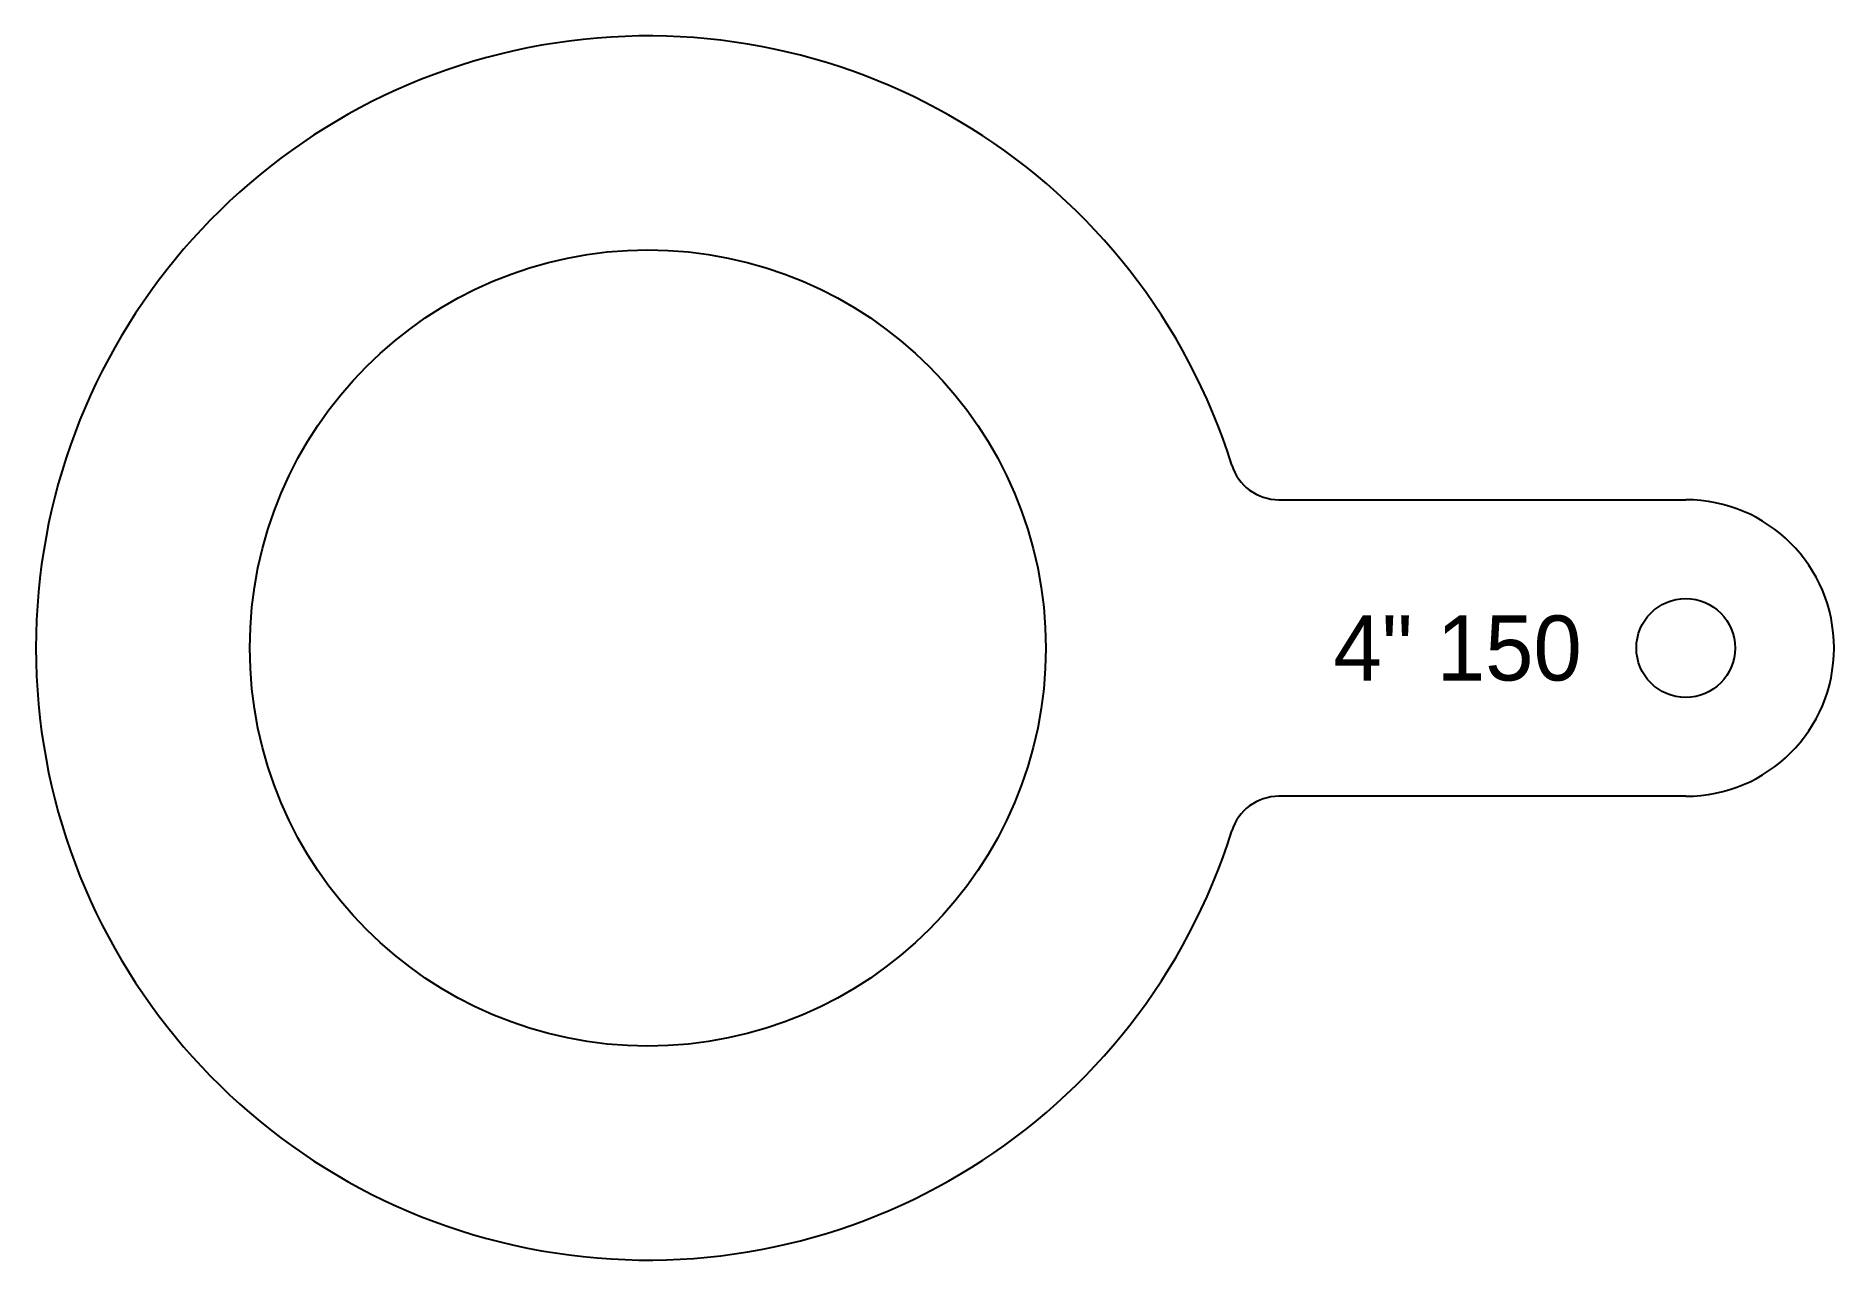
# Model space of a CAD drawing. Header units: inches. Extents: x -3.1 to 6, y -3.1 to 3.1.
import ezdxf
from ezdxf.enums import TextEntityAlignment as Align

# ---------------------------------------------------------------- set-up
doc = ezdxf.new("R2010")
doc.units = ezdxf.units.IN
doc.header["$MEASUREMENT"] = 0
doc.layers.add('CUT', color=7, linetype='CONTINUOUS')
doc.layers.add('ETCH', color=1, linetype='CONTINUOUS')

msp = doc.modelspace()

# ---------------------------------------------------------------- linework, layer by layer
at = {"layer": 'CUT'}
for p, q in [((3.192025, 0.75), (5.25, 0.75)), ((5.25, -0.75), (3.192025, -0.75))]:
    msp.add_line(p, q, dxfattribs=at)
for centre, radius in [((0, 0), 2.013), ((5.25, 0), 0.25)]:
    msp.add_circle(centre, radius, dxfattribs=at)
for centre, radius, start, end in [((0, 0), 3.095, 17.394768, 342.605232), ((3.192025, 1), 0.25, 197.394768, 270), ((5.25, 0), 0.75, 270, 90), ((3.192025, -1), 0.25, 90, 162.605232)]:
    msp.add_arc(centre, radius, start, end, dxfattribs=at)

# ---------------------------------------------------------------- texts
at = {"layer": 'ETCH'}
msp.add_text('4" 150', height=0.328742, dxfattribs=at).set_placement((4.096013, 0), align=Align.MIDDLE_CENTER)

doc.saveas('drawing.dxf')
